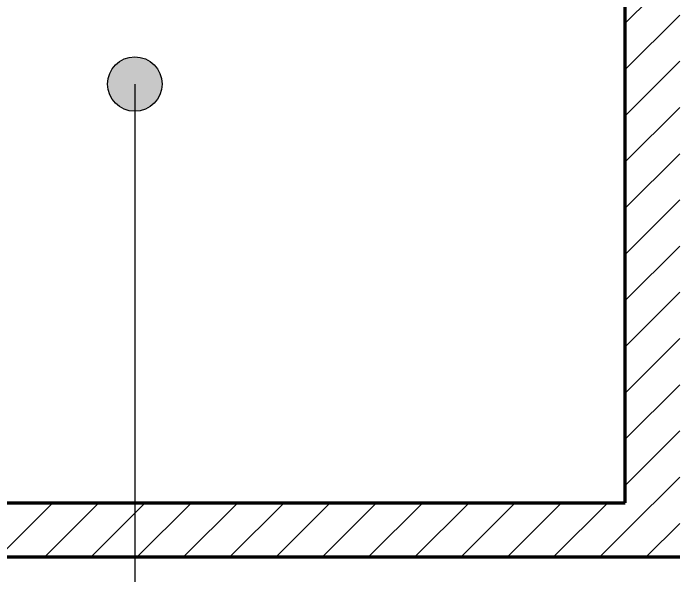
# Model space of a CAD drawing. Header units: millimetres. Extents: x -726012 to -647389, y -20772 to 18805.
# Drawn here: x -675172 to -672727, y 1151 to 3216 of the extents above; entities that cross this region are included whole.
import ezdxf

# ---------------------------------------------------------------- set-up
doc = ezdxf.new("R2010")
doc.units = ezdxf.units.MM
for name, color, linetype, lineweight in [('A-ROOM-IDEN', 3, 'Continuous', 25), ('A-WALL', 5, 'Continuous', 35), ('A-WALL-PATT', 1, 'Continuous', 35)]:
    doc.layers.add(name, color=color, linetype=linetype, lineweight=lineweight)
pattern_1 = [(45, (0, 0), (-84.8528137423857, 84.8528137423857), [])]

msp = doc.modelspace()

# ---------------------------------------------------------------- hatches: boundary and pattern name
at = {"layer": 'A-ROOM-IDEN'}
h = msp.add_hatch(color=256, dxfattribs=at)
edge = h.paths.add_edge_path()
edge.add_arc((-674726.5182417347, 2956.62742177267), 100, 0, 360)
at = {"layer": 'A-WALL-PATT', "lineweight": 9}
h = msp.add_hatch(dxfattribs=at)
h.set_pattern_fill('FP_2', color=256, style=0, pattern_type=2)
h.set_pattern_definition(pattern_1)
h.paths.add_polyline_path([(-672727.3738653889, 1219.017802796387), (-672727.3738653889, 3929.017802796326), (-672927.3738653887, 3929.017802796326), (-672927.3738653887, 1219.017802796387)])
h = msp.add_hatch(dxfattribs=at)
h.set_pattern_fill('FP_2', color=256, style=0, pattern_type=2)
h.set_pattern_definition(pattern_1)
h.paths.add_polyline_path([(-678433.6339488861, 1219.017802796387), (-672927.3738653887, 1219.017802796387), (-672927.3738653887, 1419.017802796377), (-679502.3738653888, 1419.017802796377), (-679502.3738653888, 1219.017802796387)])

# ---------------------------------------------------------------- linework, layer by layer
at = {"layer": 'A-ROOM-IDEN'}
msp.add_line((-674726.5182417347, 2956.62742177267), (-674726.5182417347, -2566.052391846922), dxfattribs=at)
msp.add_circle((-674726.5182417347, 2956.62742177267), 100, dxfattribs=at)
at = {"layer": 'A-WALL', "color": 7, "lineweight": 70}
for p, q in [((-672927.373865388, 1419.017802796377), (-672927.373865388, 3929.017802796326)), ((-676877.373865388, 1419.017802796342), (-672927.373865388, 1419.017802796377)), ((-672927.373865388, 1219.017802796387), (-679502.373865388, 1219.017802796387)), ((-672727.373865388, 1219.017802796387), (-672927.373865388, 1219.017802796387))]:
    msp.add_line(p, q, dxfattribs=at)

doc.saveas('drawing.dxf')
